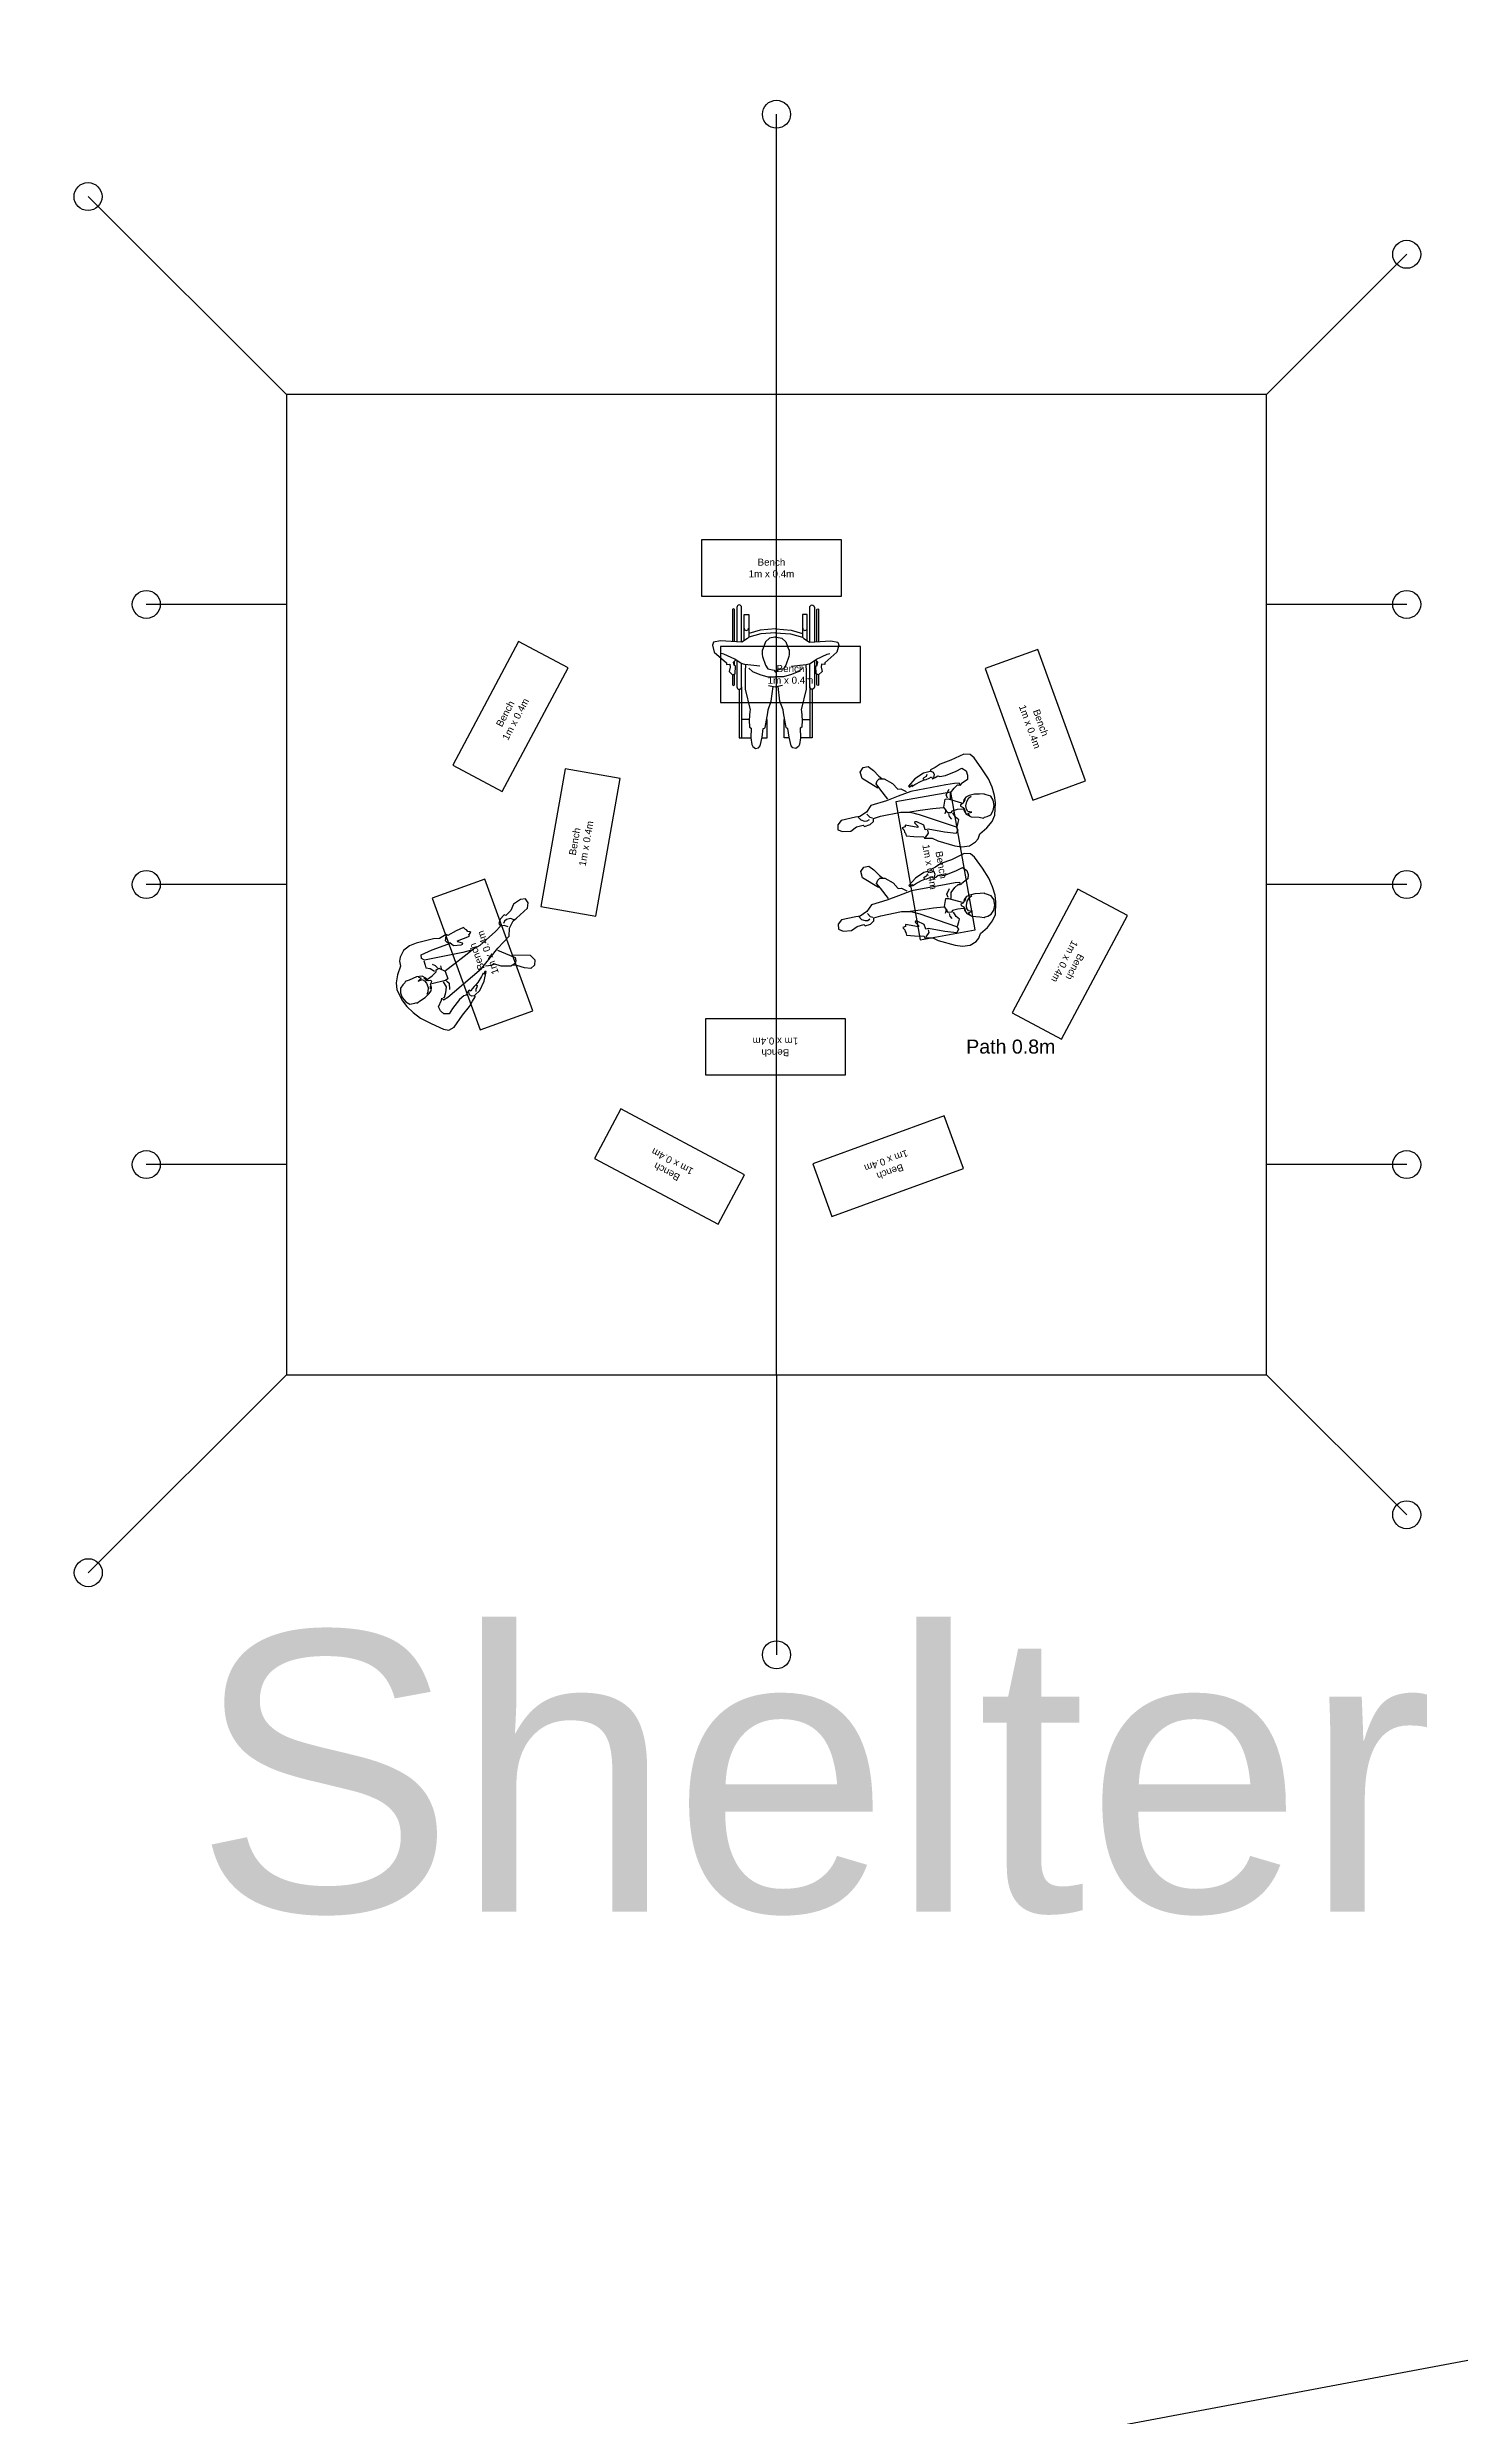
# Model space of a CAD drawing. Header units: metres. Extents: x 0 to 187, y 0 to 132.
# Drawn here: x 31.8 to 41.89, y 54.94 to 71.86 of the extents above; entities that cross this region are included whole.
import ezdxf

# ---------------------------------------------------------------- set-up
doc = ezdxf.new("R2010")
doc.units = ezdxf.units.M
doc.layers.add('Area', color=30, linetype='Continuous', lineweight=25)
doc.layers.add('Structures', color=4, linetype='Continuous', lineweight=25)
doc.layers.add('Furniture', color=136, linetype='Continuous', lineweight=25, true_color=0x008080)
doc.layers.add('xSatellite', color=18, linetype='Continuous', lineweight=25, true_color=0x000000)
doc.styles.add('textstyle3', font='')
doc.styles.get('textstyle3').set_extended_font_data('Arial')
picture_1 = doc.add_image_def('image1.webp', size_in_pixel=(736, 1041))

# ---------------------------------------------------------------- blocks, each defined once
blk = doc.blocks.new('Furniture - Person sitting')
at = {"layer": 'Furniture', "color": 7}
for p, q in [((-0.212, 0.209), (-0.262, 0.166)), ((-0.201, 0.244), (-0.212, 0.209)), ((-0.182, 0.266), (-0.201, 0.244)), ((-0.138, 0.294), (-0.182, 0.266)), ((-0.083, 0.301), (-0.138, 0.294)), ((-0.033, 0.294), (-0.083, 0.301)), ((-0.055, 0.179), (-0.044, 0.205)), ((-0.042, 0.159), (-0.055, 0.179)), ((-0.044, 0.205), (0.041, 0.196)), ((0.089, 0.259), (-0.033, 0.294)), ((0.041, 0.196), (0.158, 0.175)), ((0.128, 0.24), (0.089, 0.259)), ((0.184, 0.24), (0.128, 0.24)), ((0.157, 0.203), (0.178, 0.234)), ((0.162, 0.183), (0.157, 0.203)), ((0.158, 0.175), (0.178, 0.179)), ((0.178, 0.179), (0.189, 0.146)), ((0.189, 0.229), (0.184, 0.24)), ((0.259, 0.227), (0.189, 0.229)), ((0.315, 0.222), (0.259, 0.227)), ((0.32, 0.203), (0.315, 0.222)), ((0.326, 0.196), (0.32, 0.203)), ((0.328, 0.183), (0.326, 0.196)), ((0.339, 0.172), (0.328, 0.183)), ((0.343, 0.166), (0.339, 0.172)), ((0.709, 0.188), (0.668, 0.159)), ((0.768, 0.192), (0.709, 0.188)), ((0.801, 0.179), (0.768, 0.192)), ((0.803, 0.144), (0.801, 0.179)), ((-0.319, 0.074), (-0.323, -0.013)), ((-0.299, 0.12), (-0.319, 0.074)), ((-0.308, 0.042), (-0.314, 0.007)), ((-0.314, 0.007), (-0.308, -0.032)), ((-0.29, 0.072), (-0.308, 0.042)), ((-0.262, 0.166), (-0.299, 0.12)), ((-0.264, 0.085), (-0.29, 0.072)), ((-0.245, 0.09), (-0.264, 0.085)), ((-0.238, 0.096), (-0.245, 0.09)), ((-0.208, 0.09), (-0.238, 0.096)), ((-0.151, 0.086), (-0.208, 0.09)), ((-0.127, 0.061), (-0.156, 0.053)), ((-0.156, 0.053), (-0.127, 0.048)), ((-0.114, 0.068), (-0.151, 0.086)), ((-0.14, 0.079), (-0.127, 0.061)), ((-0.127, 0.048), (-0.116, 0.031)), ((-0.112, 0.009), (-0.118, -0.022)), ((-0.116, 0.031), (-0.112, 0.009)), ((-0.099, 0.044), (-0.114, 0.068)), ((-0.109, 0.052), (-0.101, 0.024)), ((-0.094, 0.02), (-0.099, 0.044)), ((-0.075, 0.011), (-0.094, 0.02)), ((-0.092, 0.031), (-0.051, 0.035)), ((-0.092, -0.01), (-0.073, 0.001)), ((-0.073, 0.001), (-0.075, 0.011)), ((-0.057, 0.127), (-0.062, 0.107)), ((-0.062, 0.107), (-0.038, 0.088)), ((-0.049, 0.157), (-0.057, 0.127)), ((-0.051, 0.035), (-0.012, 0.046)), ((0.221, 0.07), (-0.042, 0.159)), ((-0.038, 0.088), (-0.02, 0.057)), ((-0.012, 0.046), (-0.005, 0.057)), ((0.006, 0.085), (-0.009, 0.103)), ((-0.005, 0.057), (0.017, 0.059)), ((0.012, 0.066), (0.006, 0.085)), ((0.017, 0.059), (0.045, 0.018)), ((0.03, 0.037), (0.039, 0.066)), ((0.045, 0.018), (0.036, -0.039)), ((0.123, 0.027), (0.049, 0.02)), ((0.215, 0.04), (0.123, 0.027)), ((0.189, 0.146), (0.239, 0.122)), ((0.289, 0.051), (0.215, 0.04)), ((0.285, 0.053), (0.221, 0.07)), ((0.23, 0.162), (0.322, 0.146)), ((0.23, 0.153), (0.23, 0.162)), ((0.254, 0.129), (0.23, 0.153)), ((0.239, 0.122), (0.252, 0.122)), ((0.252, 0.122), (0.254, 0.129)), ((0.352, 0.053), (0.285, 0.053)), ((0.322, 0.159), (0.343, 0.166)), ((0.322, 0.146), (0.322, 0.159)), ((0.498, 0.083), (0.352, 0.053)), ((0.455, -0.028), (0.566, 0.005)), ((0.548, 0.098), (0.498, 0.083)), ((0.572, 0.142), (0.548, 0.12)), ((0.548, 0.12), (0.548, 0.098)), ((0.574, 0.088), (0.555, 0.094)), ((0.566, 0.005), (0.598, 0.053)), ((0.611, 0.155), (0.572, 0.142)), ((0.594, 0.068), (0.574, 0.088)), ((0.592, 0.116), (0.577, 0.105)), ((0.611, 0.118), (0.592, 0.116)), ((0.598, 0.053), (0.646, 0.085)), ((0.62, 0.146), (0.611, 0.155)), ((0.638, 0.109), (0.611, 0.118)), ((0.668, 0.159), (0.62, 0.146)), ((0.657, 0.088), (0.638, 0.109)), ((0.646, 0.085), (0.677, 0.09)), ((0.677, 0.09), (0.779, 0.113)), ((0.779, 0.113), (0.803, 0.144)), ((-0.323, -0.013), (-0.317, -0.065)), ((-0.317, -0.065), (-0.299, -0.124)), ((-0.308, -0.032), (-0.29, -0.06)), ((-0.299, -0.124), (-0.273, -0.185)), ((-0.29, -0.06), (-0.256, -0.071)), ((-0.256, -0.071), (-0.243, -0.074)), ((-0.243, -0.074), (-0.243, -0.078)), ((-0.243, -0.078), (-0.21, -0.076)), ((-0.21, -0.076), (-0.173, -0.074)), ((-0.173, -0.074), (-0.136, -0.065)), ((-0.134, -0.048), (-0.151, -0.062)), ((-0.136, -0.065), (-0.112, -0.054)), ((-0.118, -0.022), (-0.134, -0.048)), ((-0.123, -0.18), (-0.079, -0.148)), ((-0.112, -0.054), (-0.097, -0.034)), ((-0.1, -0.021), (-0.109, -0.039)), ((-0.097, -0.034), (-0.092, -0.01)), ((0.015, -0.041), (-0.081, -0.013)), ((-0.079, -0.148), (-0.07, -0.137)), ((-0.07, -0.137), (-0.066, -0.154)), ((-0.066, -0.154), (-0.031, -0.152)), ((-0.053, -0.141), (-0.062, -0.139)), ((-0.029, -0.119), (-0.053, -0.141)), ((-0.031, -0.152), (0.032, -0.141)), ((-0.003, -0.084), (-0.029, -0.119)), ((-0.003, -0.041), (-0.003, -0.084)), ((0.028, -0.071), (0.008, -0.111)), ((0.036, -0.039), (0.015, -0.041)), ((0.019, -0.047), (0.028, -0.071)), ((0.032, -0.141), (0.28, -0.095)), ((0.252, -0.145), (0.208, -0.169)), ((0.274, -0.13), (0.252, -0.145)), ((0.252, -0.185), (0.298, -0.132)), ((0.291, -0.126), (0.272, -0.141)), ((0.272, -0.141), (0.274, -0.13)), ((0.28, -0.095), (0.372, -0.06)), ((0.298, -0.132), (0.291, -0.126)), ((0.352, -0.113), (0.313, -0.095)), ((0.374, -0.111), (0.352, -0.113)), ((0.372, -0.06), (0.455, -0.028)), ((0.411, -0.152), (0.374, -0.111)), ((0.47, -0.185), (0.411, -0.152)), ((0.444, -0.039), (0.502, -0.113)), ((0.502, -0.113), (0.529, -0.148)), ((0.516, -0.119), (0.629, -0.187)), ((0.529, -0.148), (0.52, -0.171)), ((-0.273, -0.185), (-0.227, -0.256)), ((-0.227, -0.256), (-0.171, -0.335)), ((-0.171, -0.335), (-0.142, -0.359)), ((-0.125, -0.211), (-0.123, -0.18)), ((-0.114, -0.241), (-0.125, -0.211)), ((-0.083, -0.261), (-0.114, -0.241)), ((-0.097, -0.361), (-0.005, -0.317)), ((-0.042, -0.239), (-0.083, -0.261)), ((0.034, -0.208), (-0.042, -0.239)), ((-0.005, -0.317), (0.071, -0.289)), ((0.073, -0.202), (0.034, -0.208)), ((0.071, -0.289), (0.108, -0.265)), ((0.089, -0.206), (0.073, -0.202)), ((0.106, -0.193), (0.089, -0.206)), ((0.126, -0.185), (0.106, -0.193)), ((0.108, -0.265), (0.141, -0.248)), ((0.113, -0.215), (0.119, -0.195)), ((0.121, -0.232), (0.113, -0.215)), ((0.139, -0.239), (0.121, -0.232)), ((0.134, -0.198), (0.126, -0.185)), ((0.15, -0.189), (0.134, -0.198)), ((0.141, -0.248), (0.143, -0.237)), ((0.143, -0.237), (0.191, -0.226)), ((0.171, -0.18), (0.15, -0.189)), ((0.17, -0.204), (0.164, -0.218)), ((0.185, -0.194), (0.17, -0.204)), ((0.184, -0.178), (0.171, -0.18)), ((0.208, -0.169), (0.184, -0.178)), ((0.193, -0.186), (0.185, -0.194)), ((0.187, -0.18), (0.193, -0.186)), ((0.191, -0.226), (0.252, -0.185)), ((0.507, -0.185), (0.47, -0.185)), ((0.509, -0.204), (0.487, -0.187)), ((0.52, -0.171), (0.507, -0.185)), ((0.548, -0.245), (0.509, -0.204)), ((0.585, -0.272), (0.548, -0.245)), ((0.62, -0.265), (0.585, -0.272)), ((0.642, -0.232), (0.62, -0.265)), ((0.629, -0.187), (0.642, -0.232)), ((-0.142, -0.359), (-0.097, -0.361))]:
    blk.add_line(p, q, dxfattribs=at)
blk = doc.blocks.new('Furniture - Person wheelchair')
at = {"layer": 'Furniture', "color": 7, "linetype": 'ByBlock'}
for p, q in [((0.284, 0.243), (0.647, 0.243)), ((0.301, 0.261), (0.647, 0.261)), ((0.516, 0.189), (0.516, 0.243)), ((0.647, 0.261), (0.647, 0.178)), ((0.284, -0.243), (0.647, -0.243)), ((0.301, -0.261), (0.647, -0.261)), ((0.516, -0.189), (0.516, -0.243)), ((0.647, -0.261), (0.647, -0.178))]:
    blk.add_line(p, q, dxfattribs=at)
at = {"layer": 'Furniture', "color": 7, "linetype": 'ByBlock', "flags": 128}
for points in [[(-0.103, 0), (-0.095, 0.106), (-0.071, 0.191), (-0.061, 0.201), (-0.035, 0.242), (-0.046, 0.394), (-0.036, 0.444), (-0.013, 0.45), (0.036, 0.438), (0.112, 0.352), (0.125, 0.352), (0.122, 0.327), (0.144, 0.325), (0.174, 0.332), (0.198, 0.307), (0.191, 0.289), (0.137, 0.287), (0.129, 0.296), (0.108, 0.302), (0.091, 0.285)], [(0.136, 0.112), (0.123, 0.219), (0.116, 0.247), (0.086, 0.292), (0.05, 0.369), (0.046, 0.388)], [(-0.046, 0.225), (-0.234, 0.225), (-0.234, 0.192), (-0.069, 0.192)], [(-0.13, 0.002), (-0.122, 0.111), (-0.098, 0.192)], [(0.124, 0.215), (0.174, 0.218), (0.299, 0.218), (0.447, 0.183), (0.457, 0.185), (0.521, 0.189), (0.572, 0.186), (0.578, 0.176), (0.648, 0.178), (0.695, 0.17), (0.709, 0.163), (0.723, 0.144), (0.72, 0.123), (0.705, 0.11), (0.643, 0.096), (0.582, 0.088), (0.578, 0.08), (0.575, 0.075), (0.469, 0.055), (0.447, 0.053), (0.386, 0.031), (0.282, 0.018)], [(0.151, 0.191), (0.174, 0.165), (0.196, 0.112), (0.212, 0.055), (0.213, 0)], [(-0.103, 0), (-0.095, -0.106), (-0.071, -0.191), (-0.061, -0.201), (-0.035, -0.242), (-0.046, -0.394), (-0.036, -0.444), (-0.013, -0.45), (0.036, -0.438), (0.112, -0.352), (0.125, -0.352), (0.122, -0.327), (0.144, -0.325), (0.174, -0.332), (0.198, -0.307), (0.191, -0.289), (0.137, -0.287), (0.129, -0.296), (0.108, -0.302), (0.091, -0.285)], [(-0.07, 0), (-0.07, 0.007), (-0.063, 0.044), (-0.037, 0.073), (0.015, 0.091), (0.022, 0.097), (0.053, 0.097), (0.067, 0.093), (0.129, 0.073), (0.154, 0.055), (0.164, 0.011), (0.176, 0.003), (0.176, 0)], [(-0.07, 0), (-0.07, -0.007), (-0.063, -0.044), (-0.037, -0.073), (0.015, -0.091), (0.022, -0.097), (0.053, -0.097), (0.067, -0.093), (0.129, -0.073), (0.154, -0.055), (0.164, -0.011), (0.176, -0.003), (0.176, 0)], [(0.151, -0.191), (0.174, -0.165), (0.196, -0.112), (0.212, -0.055), (0.213, 0)], [(0.274, 0.05), (0.282, 0.016), (0.284, 0)], [(0.274, -0.05), (0.282, -0.016), (0.284, 0)], [(0.647, 0.098), (0.647, 0.061), (0.516, 0.061), (0.516, 0.064)], [(-0.13, -0.002), (-0.122, -0.111), (-0.098, -0.192)], [(0.136, -0.112), (0.123, -0.219), (0.116, -0.247), (0.086, -0.292), (0.05, -0.369), (0.046, -0.388)], [(0.124, -0.215), (0.174, -0.218), (0.299, -0.218), (0.447, -0.183), (0.457, -0.185), (0.521, -0.189), (0.572, -0.186), (0.578, -0.176), (0.648, -0.178), (0.695, -0.17), (0.709, -0.163), (0.723, -0.144), (0.72, -0.123), (0.705, -0.11), (0.643, -0.096), (0.582, -0.088), (0.578, -0.08), (0.575, -0.075), (0.469, -0.055), (0.447, -0.053), (0.386, -0.031), (0.282, -0.018)], [(0.647, -0.098), (0.647, -0.061), (0.516, -0.061), (0.516, -0.064)], [(-0.046, -0.225), (-0.234, -0.225), (-0.234, -0.192), (-0.069, -0.192)]]:
    blk.add_lwpolyline(points, dxfattribs=at)
for points in [[(-0.035, 0.243), (-0.284, 0.243, -1), (-0.284, 0.277), (-0.038, 0.277, -1)], [(-0.039, 0.295), (-0.268, 0.295, -1), (-0.268, 0.307), (-0.04, 0.307, -1)], [(0.096, 0.277), (0.284, 0.277, -1), (0.284, 0.243), (0.117, 0.243, -1)], [(0.13, 0.295), (0.101, 0.295, -1)], [(0.268, 0.307, -1), (0.268, 0.295), (0.193, 0.295, -1)], [(0.197, 0.307), (0.268, 0.307, -1)], [(-0.035, -0.243), (-0.284, -0.243, 1), (-0.284, -0.277), (-0.038, -0.277, 1)], [(-0.039, -0.295), (-0.268, -0.295, 1), (-0.268, -0.307), (-0.04, -0.307, 1)], [(0.096, -0.277), (0.284, -0.277, 1), (0.284, -0.243), (0.117, -0.243, 1)], [(0.13, -0.295), (0.101, -0.295, 1)], [(0.268, -0.307, 1), (0.268, -0.295), (0.193, -0.295, 1)], [(0.197, -0.307), (0.268, -0.307, 1)]]:
    blk.add_lwpolyline(points, format="xyb", dxfattribs=at)
at = {"layer": 'Furniture', "color": 7, "linetype": 'ByBlock'}
for centre in [(-0.135, 0.209), (-0.135, -0.209)]:
    blk.add_arc(centre, 0.0161, 270, 90, dxfattribs=at)
blk = doc.blocks.new('Structure - Shelter Pole')
at = {"layer": 'Structures', "color": 1}
blk.add_circle((0, 0), 0.1, dxfattribs=at)
blk = doc.blocks.new('Structure - Shelter Peg')
at = {"layer": 'Structures', "color": 5}
blk.add_circle((0, 0), 0.1, dxfattribs=at)
blk = doc.blocks.new('Structure - Shelter Canvas')
at = {"layer": 'Furniture'}
for p, q in [((0, 3.5), (0, 5.5)), ((-3.5, 3.5), (-4.916, 4.912)), ((3.5, 3.5), (4.5, 4.5)), ((-3.5, 2), (-4.5, 2)), ((4.5, 2), (3.5, 2)), ((-3.5, 0), (-4.5, 0)), ((4.5, 0), (3.5, 0)), ((-3.5, -2), (-4.5, -2)), ((4.5, -2), (3.5, -2)), ((-3.5, -3.5), (-4.914, -4.914)), ((0, -3.5), (0, -5.5)), ((3.5, -3.5), (4.5, -4.5))]:
    blk.add_line(p, q, dxfattribs=at)
at = {"layer": 'Structures'}
for p, q in [((3.5, 3.5), (-3.5, 3.5)), ((-3.5, 3.5), (-3.5, -3.5)), ((3.5, -3.5), (3.5, 3.5)), ((-3.5, -3.5), (3.5, -3.5))]:
    blk.add_line(p, q, dxfattribs=at)
at = {"layer": 'Furniture'}
for name, p in [('Structure - Shelter Pole', (0, 5.5)), ('Structure - Shelter Pole', (-4.916, 4.912)), ('Structure - Shelter Pole', (4.5, 4.5)), ('Structure - Shelter Peg', (-4.5, 2)), ('Structure - Shelter Pole', (4.5, 2)), ('Structure - Shelter Peg', (-4.5, 0)), ('Structure - Shelter Pole', (4.5, 0)), ('Structure - Shelter Peg', (-4.5, -2)), ('Structure - Shelter Pole', (4.5, -2)), ('Structure - Shelter Pole', (4.5, -4.5)), ('Structure - Shelter Pole', (-4.914, -4.914)), ('Structure - Shelter Pole', (0, -5.5))]:
    blk.add_blockref(name, p, dxfattribs=at)
blk = doc.blocks.new('Furniture - Bench')
at = {"layer": 'Structures'}
for p, q in [((0.5, 0.2), (-0.5, 0.2)), ((-0.5, 0.2), (-0.5, -0.2)), ((0.5, -0.2), (0.5, 0.2)), ((-0.5, -0.2), (0.5, -0.2))]:
    blk.add_line(p, q, dxfattribs=at)
at = {"layer": 'Furniture', "insert": (0, 0), "char_height": 0.05, "attachment_point": 5, "style": 'textstyle3'}
blk.add_mtext('\\c32767;Bench\\P1m x 0.4m', dxfattribs=at)
blk = doc.blocks.new('Structure - Shelter Pie')
at = {"layer": 'Furniture'}
for p in [(-0.036, 2.26), (0.1, 1.5)]:
    blk.add_blockref('Furniture - Bench', p, dxfattribs=at)
for p, rotation in [((-1.9, 1.2), 62.00000000000001), ((1.848, 1.141), 289.9999999999999), ((-1.4, 0.3), 80.00000000000003), ((1.135, 0.133), 280), ((-2.1, -0.5), 110), ((2.094, -0.569), 242), ((-0.008, -1.159), 180), ((-0.763, -2.014), 152), ((0.797, -2.011), 200)]:
    blk.add_blockref('Furniture - Bench', p, dxfattribs=dict(at, rotation=rotation))
blk = doc.blocks.new('Structure - Shelter')
at = {"layer": 'Structures'}
blk.add_line((0, -3.5), (0, 3.5), dxfattribs=at)
at = {"layer": 'Furniture'}
blk.add_blockref('Structure - Shelter Pie', (0, 0), dxfattribs=at)
for name, p, rotation in [('Furniture - Person wheelchair', (-0.006, 1.695), 270), ('Furniture - Person sitting', (1.24, 0.57), 180), ('Furniture - Person sitting', (1.244, -0.14), 180), ('Furniture - Person sitting', (-2.397, -0.657), 30)]:
    blk.add_blockref(name, p, dxfattribs=dict(at, rotation=rotation))
at = {"layer": 'Structures'}
blk.add_blockref('Structure - Shelter Canvas', (0, 0), dxfattribs=at)
at = {"layer": 'Area', "insert": (0.266, -7.363), "char_height": 2, "attachment_point": 8, "style": 'textstyle3'}
blk.add_mtext('\\c32767;Shelter', dxfattribs=at)
at = {"layer": 'Furniture', "insert": (1.673, -1.158), "char_height": 0.1, "attachment_point": 5, "style": 'textstyle3'}
blk.add_mtext('\\c32767;Path 0.8m', dxfattribs=at)

msp = doc.modelspace()

# ---------------------------------------------------------------- linework, layer by layer
at = {"layer": 'Area', "flags": 128}
msp.add_lwpolyline([(44.952, 55.909), (60.556, 59.283, -0.428761), (61.754, 58.468), (66.228, 31.352), (91.421, 36.444), (101.922, 45.011, -0.156461), (102.491, 45.234), (158.885, 48.819), (148.767, 97.359), (143.792, 102.589), (31.692, 97.124, -0.003561), (31.678, 97.123), (24.432, 96.874), (22.23, 56.282, -0.152528), (22.022, 55.723), (18.289, 50.91)], format="xyb", close=True, dxfattribs=at)

# ---------------------------------------------------------------- block references
at = {"layer": 'Structures'}
msp.add_blockref('Structure - Shelter', (37.009, 65.882), dxfattribs=at)

# ---------------------------------------------------------------- pictures from other files: only their frames are drawn
at = {"layer": 'xSatellite'}
image = msp.add_image(picture_1, insert=(0, 131.96), size_in_units=(131.96, 186.645), rotation=-90, dxfattribs=at)
image.dxf.flags = 7

doc.saveas('drawing.dxf')
